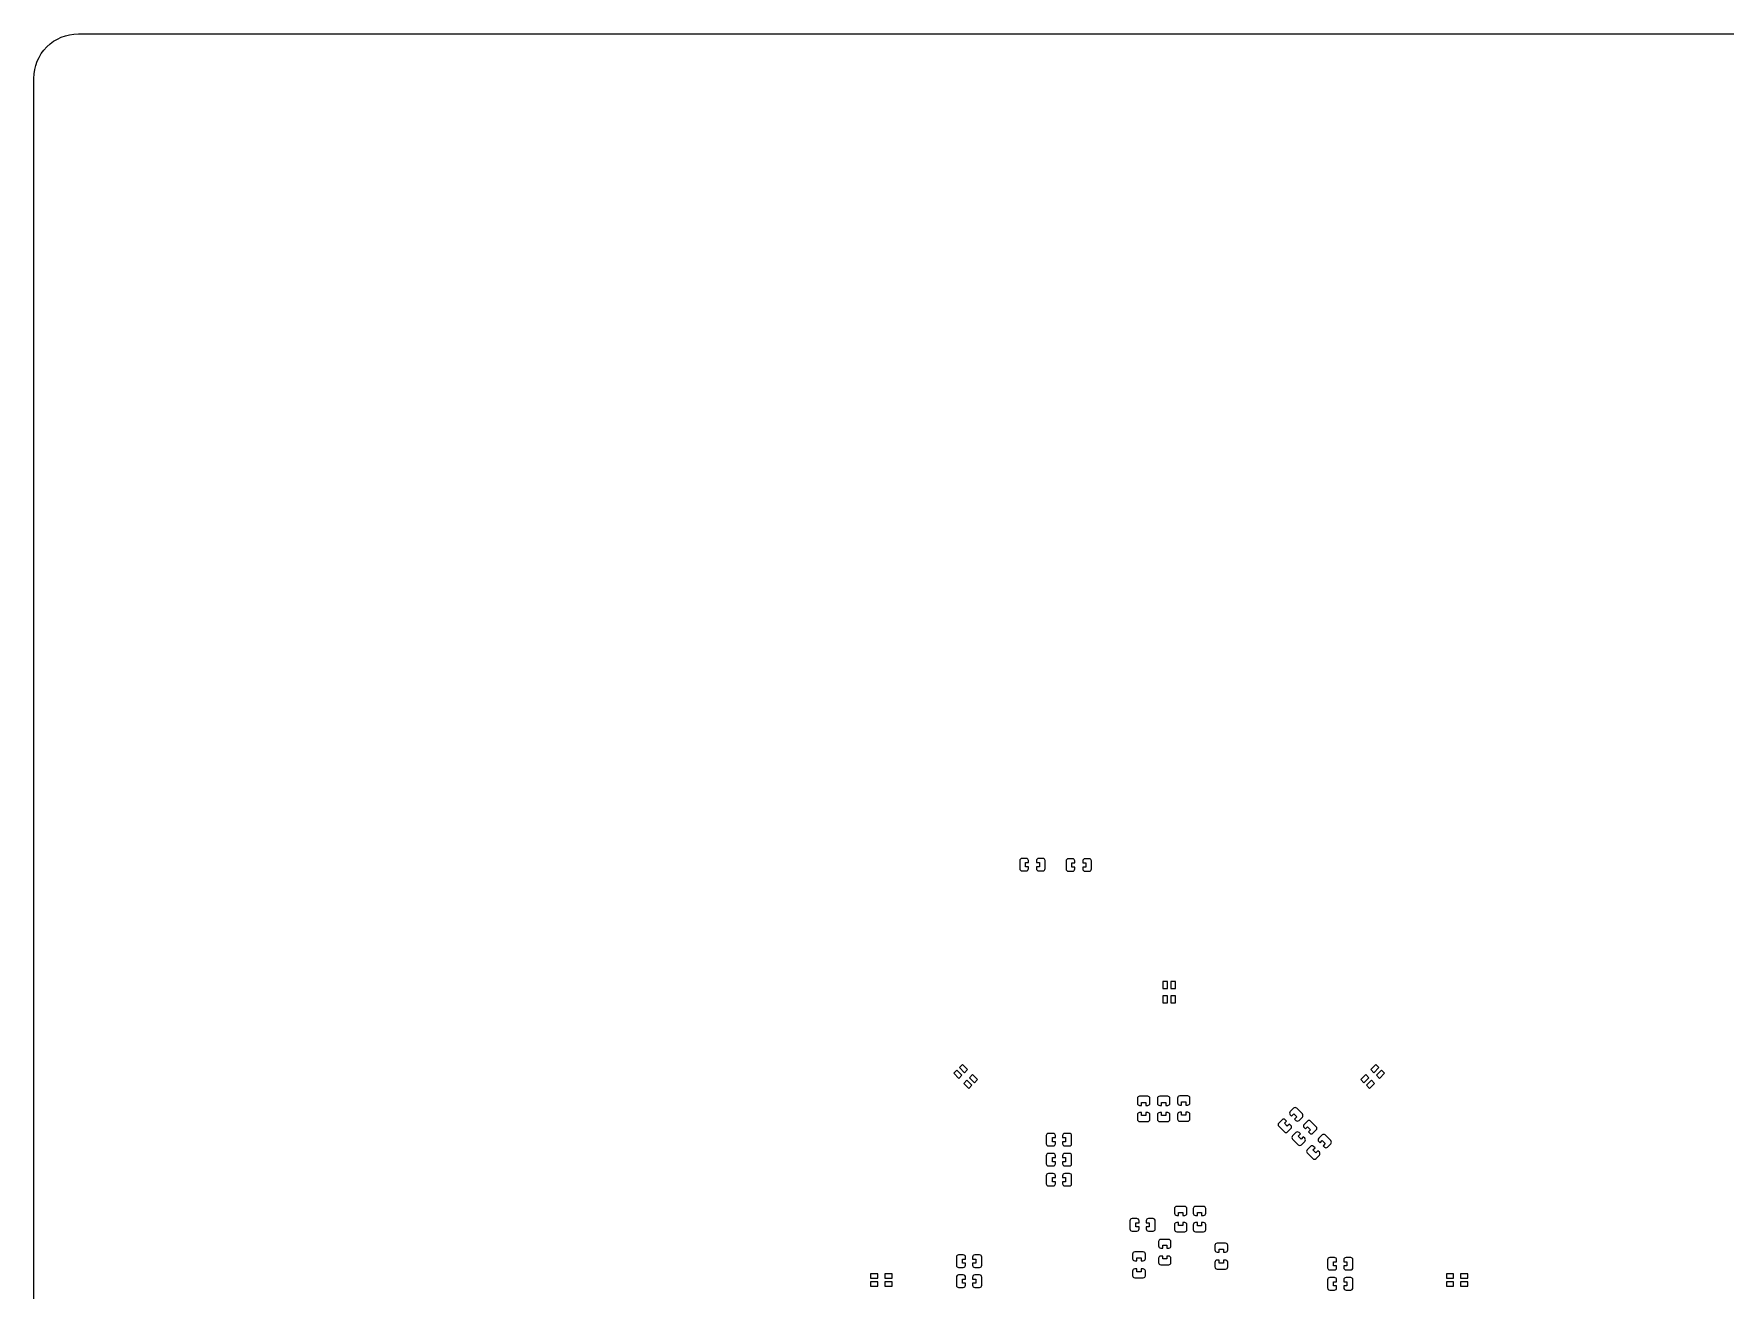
# Model space of a CAD drawing. Extents: x -190 to 190, y -140 to 140.
# Drawn here: x -190 to 0, y -1.1 to 140 of the extents above; entities that cross this region are included whole.
import ezdxf

# ---------------------------------------------------------------- set-up
doc = ezdxf.new("R2010")
doc.units = 0
doc.header["$MEASUREMENT"] = 0
doc.layers.get('0').update_dxf_attribs({"linetype": 'CONTINUOUS'})

msp = doc.modelspace()

# ---------------------------------------------------------------- linework, layer by layer
for points in [[(-189.999551, 135.000439, -0.414214), (-184.999531, 140.00043), (-184.999531, 140.00043), (185.000469, 140.00043), (185.000469, 140.00043, -0.414214), (190.000469, 135.000439), (190.000469, 135.000439), (190.000469, -134.999561), (190.000469, -134.999561, -0.414214), (185.000469, -139.99957), (185.000469, -139.99957), (-184.999531, -139.99957), (-184.999531, -139.99957, -0.414214), (-189.999551, -134.999561), (-189.999551, -134.999561), (-189.999551, 135.000439)], [(-78.266001, 47.137002, 0.39477), (-78.514004, 47.37), (-78.514004, 47.37), (-78.988999, 47.37), (-78.988999, 47.37, 0.414633), (-79.237998, 47.121001), (-79.237998, 47.121001), (-79.237998, 46.221001), (-79.237998, 46.221001, 0.414938), (-78.988999, 45.972002), (-78.988999, 45.972002), (-78.514004, 45.972002), (-78.514004, 45.972002, 0.413795), (-78.264995, 46.221001), (-78.264995, 46.221001), (-78.264995, 46.438003), (-78.264995, 46.438003), (-78.59, 46.438003), (-78.59, 46.438003), (-78.59, 46.903999), (-78.59, 46.903999), (-78.264995, 46.903999), (-78.264995, 46.903999), (-78.264995, 47.136001), (-78.264995, 47.136001), (-78.266001, 47.137002)], [(-76.390996, 47.121001, 0.414673), (-76.64, 47.37), (-76.64, 47.37), (-77.115, 47.37), (-77.115, 47.37, 0.413451), (-77.363999, 47.121001), (-77.363999, 47.121001), (-77.363999, 46.903999), (-77.363999, 46.903999), (-77.04, 46.903999), (-77.04, 46.903999), (-77.04, 46.438003), (-77.04, 46.438003), (-77.363999, 46.438003), (-77.363999, 46.438003), (-77.363999, 46.221001), (-77.363999, 46.221001, 0.413754), (-77.115, 45.972002), (-77.115, 45.972002), (-76.64, 45.972002), (-76.64, 45.972002, 0.414979), (-76.390996, 46.221001), (-76.390996, 46.221001), (-76.390996, 47.121001)], [(-73.063003, 47.102002, 0.394759), (-73.311001, 47.335), (-73.311001, 47.335), (-73.785996, 47.335), (-73.785996, 47.335, 0.414627), (-74.034995, 47.086001), (-74.034995, 47.086001), (-74.034995, 46.186001), (-74.034995, 46.186001, 0.414944), (-73.785996, 45.937002), (-73.785996, 45.937002), (-73.311001, 45.937002), (-73.311001, 45.937002, 0.413806), (-73.062002, 46.186001), (-73.062002, 46.186001), (-73.062002, 46.402998), (-73.062002, 46.402998), (-73.386997, 46.402998), (-73.386997, 46.402998), (-73.386997, 46.868999), (-73.386997, 46.868999), (-73.062002, 46.868999), (-73.062002, 46.868999), (-73.062002, 47.100996), (-73.062002, 47.100996), (-73.063003, 47.102002)], [(-71.188003, 47.086001, 0.41465), (-71.437002, 47.335), (-71.437002, 47.335), (-71.911997, 47.335), (-71.911997, 47.335, 0.413468), (-72.160996, 47.086001), (-72.160996, 47.086001), (-72.160996, 46.868999), (-72.160996, 46.868999), (-71.837002, 46.868999), (-71.837002, 46.868999), (-71.837002, 46.402998), (-71.837002, 46.402998), (-72.160996, 46.402998), (-72.160996, 46.402998), (-72.160996, 46.186001), (-72.160996, 46.186001, 0.413783), (-71.911997, 45.937002), (-71.911997, 45.937002), (-71.437002, 45.937002), (-71.437002, 45.937002, 0.414967), (-71.188003, 46.186001), (-71.188003, 46.186001), (-71.188003, 47.086001)], [(-64.625005, 20.405, 0.414678), (-64.873999, 20.654001), (-64.873999, 20.654001), (-65.773999, 20.654001), (-65.773999, 20.654001, 0.414632), (-66.022998, 20.405), (-66.022998, 20.405), (-66.022998, 19.88), (-66.022998, 19.88, 0.413749), (-65.773999, 19.631), (-65.773999, 19.631), (-65.557002, 19.631), (-65.557002, 19.631), (-65.557002, 19.972001), (-65.557002, 19.972001), (-65.091001, 19.972001), (-65.091001, 19.972001), (-65.091001, 19.631), (-65.091001, 19.631), (-64.873999, 19.631), (-64.873999, 19.631, 0.413795), (-64.625005, 19.88), (-64.625005, 19.88), (-64.625005, 20.405)], [(-62.375, 20.405, 0.414678), (-62.623999, 20.654001), (-62.623999, 20.654001), (-63.523999, 20.654001), (-63.523999, 20.654001, 0.414632), (-63.772998, 20.405), (-63.772998, 20.405), (-63.772998, 19.88), (-63.772998, 19.88, 0.413749), (-63.523999, 19.631), (-63.523999, 19.631), (-63.307002, 19.631), (-63.307002, 19.631), (-63.307002, 19.972001), (-63.307002, 19.972001), (-62.840996, 19.972001), (-62.840996, 19.972001), (-62.840996, 19.631), (-62.840996, 19.631), (-62.623999, 19.631), (-62.623999, 19.631, 0.413795), (-62.375, 19.88), (-62.375, 19.88), (-62.375, 20.405)], [(-60.123999, 20.443, 0.414678), (-60.373003, 20.692), (-60.373003, 20.692), (-61.273003, 20.692), (-61.273003, 20.692, 0.414632), (-61.522002, 20.443), (-61.522002, 20.443), (-61.522002, 19.918), (-61.522002, 19.918, 0.41375), (-61.273003, 19.669), (-61.273003, 19.669), (-61.056001, 19.669), (-61.056001, 19.669), (-61.056001, 20.01), (-61.056001, 20.01), (-60.59, 20.01), (-60.59, 20.01), (-60.59, 19.669), (-60.59, 19.669), (-60.373003, 19.669), (-60.373003, 19.669, 0.413796), (-60.123999, 19.918), (-60.123999, 19.918), (-60.123999, 20.443)], [(-48.135, 19.304, 0.411577), (-48.485, 19.305), (-48.485, 19.305), (-48.857998, 18.932), (-48.857998, 18.932, 0.41469), (-48.857998, 18.580001), (-48.857998, 18.580001), (-48.706001, 18.427999), (-48.706001, 18.427999), (-48.705, 18.427999), (-48.705, 18.427999), (-48.465, 18.667999), (-48.465, 18.667999), (-48.135, 18.338), (-48.135, 18.338), (-48.375, 18.098), (-48.375, 18.098), (-48.375, 18.097001), (-48.375, 18.097001), (-48.222002, 17.944), (-48.222002, 17.944, 0.414907), (-47.87, 17.944), (-47.87, 17.944), (-47.497998, 18.316001), (-47.497998, 18.316001, 0.413467), (-47.497998, 18.667), (-47.497998, 18.667), (-48.135, 19.304)], [(-64.625005, 18.581, 0.413503), (-64.873999, 18.828999), (-64.873999, 18.828999), (-65.091001, 18.828999), (-65.091001, 18.828999), (-65.091001, 18.488999), (-65.091001, 18.488999), (-65.557002, 18.488999), (-65.557002, 18.488999), (-65.557002, 18.828999), (-65.557002, 18.828999), (-65.773999, 18.828999), (-65.773999, 18.828999, 0.414633), (-66.022998, 18.580001), (-66.022998, 18.580001), (-66.022998, 18.055), (-66.022998, 18.055, 0.41375), (-65.773999, 17.805999), (-65.773999, 17.805999), (-64.873999, 17.805999), (-64.873999, 17.805999, 0.413796), (-64.625005, 18.055), (-64.625005, 18.055), (-64.625005, 18.581)], [(-62.375, 18.581, 0.413503), (-62.623999, 18.828999), (-62.623999, 18.828999), (-62.840996, 18.828999), (-62.840996, 18.828999), (-62.840996, 18.488999), (-62.840996, 18.488999), (-63.307002, 18.488999), (-63.307002, 18.488999), (-63.307002, 18.828999), (-63.307002, 18.828999), (-63.523999, 18.828999), (-63.523999, 18.828999, 0.414633), (-63.772998, 18.580001), (-63.772998, 18.580001), (-63.772998, 18.055), (-63.772998, 18.055, 0.41375), (-63.523999, 17.805999), (-63.523999, 17.805999), (-62.623999, 17.805999), (-62.623999, 17.805999, 0.413796), (-62.375, 18.055), (-62.375, 18.055), (-62.375, 18.581)], [(-60.123999, 18.618999, 0.413505), (-60.373003, 18.867), (-60.373003, 18.867), (-60.59, 18.867), (-60.59, 18.867), (-60.59, 18.527), (-60.59, 18.527), (-61.056001, 18.527), (-61.056001, 18.527), (-61.056001, 18.867), (-61.056001, 18.867), (-61.273003, 18.867), (-61.273003, 18.867, 0.414635), (-61.522002, 18.618), (-61.522002, 18.618), (-61.522002, 18.092999), (-61.522002, 18.092999, 0.41375), (-61.273003, 17.844), (-61.273003, 17.844), (-60.373003, 17.844), (-60.373003, 17.844, 0.413796), (-60.123999, 18.092999), (-60.123999, 18.092999), (-60.123999, 18.618999)], [(-49.426997, 18.014999, 0.411584), (-49.777002, 18.014), (-49.777002, 18.014), (-50.148999, 17.642001), (-50.148999, 17.642001, 0.414684), (-50.148999, 17.29), (-50.148999, 17.29), (-49.513003, 16.654), (-49.513003, 16.654, 0.414907), (-49.160996, 16.654), (-49.160996, 16.654), (-48.788999, 17.026), (-48.788999, 17.026, 0.413477), (-48.788999, 17.377001), (-48.788999, 17.377001), (-48.942998, 17.531), (-48.942998, 17.531), (-49.185, 17.288999), (-49.185, 17.288999), (-49.515, 17.619), (-49.515, 17.619), (-49.272998, 17.861), (-49.272998, 17.861), (-49.426997, 18.014999)], [(-46.58, 17.859, 0.411576), (-46.93, 17.859999), (-46.93, 17.859999), (-47.302998, 17.487001), (-47.302998, 17.487001, 0.41466), (-47.302998, 17.135), (-47.302998, 17.135), (-47.151001, 16.983), (-47.151001, 16.983), (-47.15, 16.983), (-47.15, 16.983), (-46.91, 17.223), (-46.91, 17.223), (-46.58, 16.892999), (-46.58, 16.892999), (-46.82, 16.652999), (-46.82, 16.652999), (-46.82, 16.652), (-46.82, 16.652), (-46.666997, 16.499), (-46.666997, 16.499, 0.414905), (-46.315, 16.499), (-46.315, 16.499), (-45.942998, 16.871), (-45.942998, 16.871, 0.413477), (-45.942998, 17.222001), (-45.942998, 17.222001), (-46.58, 17.859)], [(-75.237998, 16.229, 0.414672), (-75.487002, 16.478), (-75.487002, 16.478), (-76.012002, 16.478), (-76.012002, 16.478, 0.413454), (-76.261001, 16.229), (-76.261001, 16.229), (-76.261001, 15.328999), (-76.261001, 15.328999, 0.413754), (-76.012002, 15.08), (-76.012002, 15.08), (-75.485996, 15.08), (-75.485996, 15.08, 0.413789), (-75.237998, 15.328999), (-75.237998, 15.328999), (-75.237998, 15.546), (-75.237998, 15.546), (-75.577998, 15.546), (-75.577998, 15.546), (-75.577998, 16.012), (-75.577998, 16.012), (-75.237998, 16.012), (-75.237998, 16.012), (-75.237998, 16.229)], [(-73.412998, 16.229, 0.414672), (-73.661997, 16.478), (-73.661997, 16.478), (-74.187002, 16.478), (-74.187002, 16.478, 0.413448), (-74.436001, 16.229), (-74.436001, 16.229), (-74.436001, 16.012), (-74.436001, 16.012), (-74.095005, 16.012), (-74.095005, 16.012), (-74.095005, 15.546), (-74.095005, 15.546), (-74.436001, 15.546), (-74.436001, 15.546), (-74.436001, 15.328999), (-74.436001, 15.328999, 0.413749), (-74.187002, 15.08), (-74.187002, 15.08), (-73.661997, 15.08), (-73.661997, 15.08, 0.414973), (-73.412998, 15.328999), (-73.412998, 15.328999), (-73.412998, 16.229)], [(-47.871997, 16.57, 0.411587), (-48.222002, 16.569), (-48.222002, 16.569), (-48.594004, 16.197), (-48.594004, 16.197, 0.41465), (-48.594004, 15.845001), (-48.594004, 15.845001), (-47.958003, 15.208999), (-47.958003, 15.208999, 0.414897), (-47.606001, 15.208999), (-47.606001, 15.208999), (-47.233999, 15.581), (-47.233999, 15.581, 0.413476), (-47.233999, 15.932), (-47.233999, 15.932), (-47.387998, 16.085999), (-47.387998, 16.085999), (-47.63, 15.844), (-47.63, 15.844), (-47.96, 16.174), (-47.96, 16.174), (-47.717998, 16.416), (-47.717998, 16.416), (-47.871997, 16.57)], [(-44.935, 16.303999, 0.411574), (-45.285, 16.305), (-45.285, 16.305), (-45.657998, 15.932), (-45.657998, 15.932, 0.414659), (-45.657998, 15.58), (-45.657998, 15.58), (-45.506001, 15.428), (-45.506001, 15.428), (-45.505, 15.428), (-45.505, 15.428), (-45.265, 15.667999), (-45.265, 15.667999), (-44.935, 15.338), (-44.935, 15.338), (-45.175, 15.098), (-45.175, 15.098), (-45.175, 15.097), (-45.175, 15.097), (-45.022002, 14.944), (-45.022002, 14.944, 0.414911), (-44.67, 14.944), (-44.67, 14.944), (-44.298003, 15.316), (-44.298003, 15.316, 0.413493), (-44.298003, 15.667001), (-44.298003, 15.667001), (-44.935, 16.303999)], [(-75.237998, 13.979, 0.414671), (-75.487002, 14.228), (-75.487002, 14.228), (-76.012002, 14.228), (-76.012002, 14.228, 0.413452), (-76.261001, 13.979), (-76.261001, 13.979), (-76.261001, 13.079), (-76.261001, 13.079, 0.413754), (-76.012002, 12.83), (-76.012002, 12.83), (-75.485996, 12.83), (-75.485996, 12.83, 0.413792), (-75.237998, 13.079), (-75.237998, 13.079), (-75.237998, 13.296), (-75.237998, 13.296), (-75.577998, 13.296), (-75.577998, 13.296), (-75.577998, 13.762), (-75.577998, 13.762), (-75.237998, 13.762), (-75.237998, 13.762), (-75.237998, 13.979)], [(-73.412998, 13.979, 0.414669), (-73.661997, 14.228), (-73.661997, 14.228), (-74.187002, 14.228), (-74.187002, 14.228, 0.413447), (-74.436001, 13.979), (-74.436001, 13.979), (-74.436001, 13.762), (-74.436001, 13.762), (-74.095005, 13.762), (-74.095005, 13.762), (-74.095005, 13.296), (-74.095005, 13.296), (-74.436001, 13.296), (-74.436001, 13.296), (-74.436001, 13.079), (-74.436001, 13.079, 0.413749), (-74.187002, 12.83), (-74.187002, 12.83), (-73.661997, 12.83), (-73.661997, 12.83, 0.414977), (-73.412998, 13.079), (-73.412998, 13.079), (-73.412998, 13.979)], [(-46.227002, 15.015, 0.411571), (-46.576997, 15.014), (-46.576997, 15.014), (-46.948999, 14.642001), (-46.948999, 14.642001, 0.41466), (-46.948999, 14.29), (-46.948999, 14.29), (-46.312998, 13.654), (-46.312998, 13.654, 0.414903), (-45.961001, 13.654), (-45.961001, 13.654), (-45.588999, 14.026), (-45.588999, 14.026, 0.413484), (-45.588999, 14.377), (-45.588999, 14.377), (-45.742998, 14.531), (-45.742998, 14.531), (-45.985, 14.289), (-45.985, 14.289), (-46.315, 14.619), (-46.315, 14.619), (-46.073003, 14.861), (-46.073003, 14.861), (-46.227002, 15.015)], [(-75.237998, 11.729, 0.414671), (-75.487002, 11.978), (-75.487002, 11.978), (-76.012002, 11.978), (-76.012002, 11.978, 0.413449), (-76.261001, 11.729), (-76.261001, 11.729), (-76.261001, 10.829), (-76.261001, 10.829, 0.413759), (-76.012002, 10.58), (-76.012002, 10.58), (-75.485996, 10.58), (-75.485996, 10.58, 0.413794), (-75.237998, 10.829), (-75.237998, 10.829), (-75.237998, 11.046), (-75.237998, 11.046), (-75.577998, 11.046), (-75.577998, 11.046), (-75.577998, 11.512), (-75.577998, 11.512), (-75.237998, 11.512), (-75.237998, 11.512), (-75.237998, 11.729)], [(-73.412998, 11.729, 0.414671), (-73.661997, 11.978), (-73.661997, 11.978), (-74.187002, 11.978), (-74.187002, 11.978, 0.413444), (-74.436001, 11.729), (-74.436001, 11.729), (-74.436001, 11.512), (-74.436001, 11.512), (-74.095005, 11.512), (-74.095005, 11.512), (-74.095005, 11.046), (-74.095005, 11.046), (-74.436001, 11.046), (-74.436001, 11.046), (-74.436001, 10.829), (-74.436001, 10.829, 0.413753), (-74.187002, 10.58), (-74.187002, 10.58), (-73.661997, 10.58), (-73.661997, 10.58, 0.414976), (-73.412998, 10.829), (-73.412998, 10.829), (-73.412998, 11.729)], [(-60.462998, 8.035001, 0.414672), (-60.711997, 8.284), (-60.711997, 8.284), (-61.611997, 8.284), (-61.611997, 8.284, 0.414637), (-61.861001, 8.035001), (-61.861001, 8.035001), (-61.861001, 7.51), (-61.861001, 7.51, 0.413752), (-61.611997, 7.261), (-61.611997, 7.261), (-61.395, 7.261), (-61.395, 7.261), (-61.395, 7.602), (-61.395, 7.602), (-60.928999, 7.602), (-60.928999, 7.602), (-60.928999, 7.261), (-60.928999, 7.261), (-60.711997, 7.261), (-60.711997, 7.261, 0.413787), (-60.462998, 7.51), (-60.462998, 7.51), (-60.462998, 8.035001)], [(-58.351001, 8.034, 0.41467), (-58.6, 8.283), (-58.6, 8.283), (-59.5, 8.283), (-59.5, 8.283, 0.41463), (-59.748999, 8.034), (-59.748999, 8.034), (-59.748999, 7.509), (-59.748999, 7.509, 0.413755), (-59.5, 7.26), (-59.5, 7.26), (-59.282998, 7.26), (-59.282998, 7.26), (-59.282998, 7.601), (-59.282998, 7.601), (-58.816997, 7.601), (-58.816997, 7.601), (-58.816997, 7.26), (-58.816997, 7.26), (-58.6, 7.26), (-58.6, 7.26, 0.413795), (-58.351001, 7.509), (-58.351001, 7.509), (-58.351001, 8.034)], [(-65.845996, 6.658, 0.414677), (-66.095, 6.907), (-66.095, 6.907), (-66.62, 6.907), (-66.62, 6.907, 0.413442), (-66.868999, 6.658), (-66.868999, 6.658), (-66.868999, 5.758), (-66.868999, 5.758, 0.413742), (-66.62, 5.509), (-66.62, 5.509), (-66.093994, 5.509), (-66.093994, 5.509, 0.413795), (-65.845996, 5.758), (-65.845996, 5.758), (-65.845996, 5.975), (-65.845996, 5.975), (-66.186001, 5.975), (-66.186001, 5.975), (-66.186001, 6.441), (-66.186001, 6.441), (-65.845996, 6.441), (-65.845996, 6.441), (-65.845996, 6.658)], [(-64.021001, 6.658, 0.41466), (-64.269995, 6.907), (-64.269995, 6.907), (-64.795, 6.907), (-64.795, 6.907, 0.413461), (-65.043999, 6.658), (-65.043999, 6.658), (-65.043999, 6.441), (-65.043999, 6.441), (-64.703003, 6.441), (-64.703003, 6.441), (-64.703003, 5.975), (-64.703003, 5.975), (-65.043999, 5.975), (-65.043999, 5.975), (-65.043999, 5.758), (-65.043999, 5.758, 0.413761), (-64.795, 5.509), (-64.795, 5.509), (-64.269995, 5.509), (-64.269995, 5.509, 0.414963), (-64.021001, 5.758), (-64.021001, 5.758), (-64.021001, 6.658)], [(-60.462998, 6.211, 0.413496), (-60.711997, 6.459), (-60.711997, 6.459), (-60.928999, 6.459), (-60.928999, 6.459), (-60.928999, 6.119), (-60.928999, 6.119), (-61.395, 6.119), (-61.395, 6.119), (-61.395, 6.459), (-61.395, 6.459), (-61.611997, 6.459), (-61.611997, 6.459, 0.414639), (-61.861001, 6.21), (-61.861001, 6.21), (-61.861001, 5.685), (-61.861001, 5.685, 0.413754), (-61.611997, 5.436), (-61.611997, 5.436), (-60.711997, 5.436), (-60.711997, 5.436, 0.413788), (-60.462998, 5.685), (-60.462998, 5.685), (-60.462998, 6.211)], [(-58.351001, 6.21, 0.413493), (-58.6, 6.458), (-58.6, 6.458), (-58.816997, 6.458), (-58.816997, 6.458), (-58.816997, 6.118), (-58.816997, 6.118), (-59.282998, 6.118), (-59.282998, 6.118), (-59.282998, 6.458), (-59.282998, 6.458), (-59.5, 6.458), (-59.5, 6.458, 0.41463), (-59.748999, 6.209), (-59.748999, 6.209), (-59.748999, 5.684), (-59.748999, 5.684, 0.413759), (-59.5, 5.435), (-59.5, 5.435), (-58.6, 5.435), (-58.6, 5.435, 0.413799), (-58.351001, 5.684), (-58.351001, 5.684), (-58.351001, 6.21)], [(-62.256001, 4.324, 0.414689), (-62.505, 4.573), (-62.505, 4.573), (-63.405, 4.573), (-63.405, 4.573, 0.414635), (-63.653999, 4.324), (-63.653999, 4.324), (-63.653999, 3.849), (-63.653999, 3.849, 0.41374), (-63.405, 3.6), (-63.405, 3.6), (-63.188003, 3.6), (-63.188003, 3.6), (-63.188003, 3.925), (-63.188003, 3.925), (-62.721997, 3.925), (-62.721997, 3.925), (-62.721997, 3.6), (-62.721997, 3.6), (-62.49, 3.6), (-62.49, 3.6), (-62.488999, 3.601), (-62.488999, 3.601, 0.395061), (-62.256001, 3.849), (-62.256001, 3.849), (-62.256001, 4.324)], [(-55.88, 3.896, 0.413496), (-56.128999, 4.145), (-56.128999, 4.145), (-57.08, 4.145), (-57.08, 4.145, 0.414632), (-57.328999, 3.896), (-57.328999, 3.896), (-57.328999, 3.396), (-57.328999, 3.396, 0.414924), (-57.08, 3.147), (-57.08, 3.147), (-56.846001, 3.147), (-56.846001, 3.147), (-56.846001, 3.479), (-56.846001, 3.479), (-56.361997, 3.479), (-56.361997, 3.479), (-56.361997, 3.147), (-56.361997, 3.147), (-56.128999, 3.147), (-56.128999, 3.147, 0.413791), (-55.88, 3.396), (-55.88, 3.396), (-55.88, 3.896)], [(-85.337998, 2.579, 0.414682), (-85.587002, 2.828), (-85.587002, 2.828), (-86.112002, 2.828), (-86.112002, 2.828, 0.413453), (-86.360996, 2.579), (-86.360996, 2.579), (-86.360996, 1.679), (-86.360996, 1.679, 0.413746), (-86.112002, 1.43), (-86.112002, 1.43), (-85.585996, 1.43), (-85.585996, 1.43, 0.413792), (-85.337998, 1.679), (-85.337998, 1.679), (-85.337998, 1.896), (-85.337998, 1.896), (-85.677998, 1.896), (-85.677998, 1.896), (-85.677998, 2.362), (-85.677998, 2.362), (-85.337998, 2.362), (-85.337998, 2.362), (-85.337998, 2.579)], [(-83.512998, 2.579, 0.414671), (-83.762002, 2.828), (-83.762002, 2.828), (-84.287002, 2.828), (-84.287002, 2.828, 0.413464), (-84.536006, 2.579), (-84.536006, 2.579), (-84.536006, 2.362), (-84.536006, 2.362), (-84.195, 2.362), (-84.195, 2.362), (-84.195, 1.896), (-84.195, 1.896), (-84.536006, 1.896), (-84.536006, 1.896), (-84.536006, 1.679), (-84.536006, 1.679, 0.413757), (-84.287002, 1.43), (-84.287002, 1.43), (-83.762002, 1.43), (-83.762002, 1.43, 0.414966), (-83.512998, 1.679), (-83.512998, 1.679), (-83.512998, 2.579)], [(-65.128999, 2.917, 0.413503), (-65.378003, 3.166), (-65.378003, 3.166), (-66.329004, 3.166), (-66.329004, 3.166, 0.414618), (-66.578003, 2.917), (-66.578003, 2.917), (-66.578003, 2.417), (-66.578003, 2.417, 0.414911), (-66.329004, 2.168), (-66.329004, 2.168), (-66.095, 2.168), (-66.095, 2.168), (-66.095, 2.5), (-66.095, 2.5), (-65.610996, 2.5), (-65.610996, 2.5), (-65.610996, 2.168), (-65.610996, 2.168), (-65.378003, 2.168), (-65.378003, 2.168, 0.413791), (-65.128999, 2.417), (-65.128999, 2.417), (-65.128999, 2.917)], [(-62.256001, 2.45, 0.413505), (-62.505, 2.699), (-62.505, 2.699), (-62.721997, 2.699), (-62.721997, 2.699), (-62.721997, 2.375), (-62.721997, 2.375), (-63.188003, 2.375), (-63.188003, 2.375), (-63.188003, 2.699), (-63.188003, 2.699), (-63.405, 2.699), (-63.405, 2.699, 0.413452), (-63.653999, 2.45), (-63.653999, 2.45), (-63.653999, 1.975), (-63.653999, 1.975, 0.414925), (-63.405, 1.726), (-63.405, 1.726), (-62.505, 1.726), (-62.505, 1.726, 0.414978), (-62.256001, 1.975), (-62.256001, 1.975), (-62.256001, 2.45)], [(-55.881997, 2.024, 0.380859), (-56.128999, 2.245), (-56.128999, 2.245), (-56.363999, 2.245), (-56.363999, 2.245), (-56.363999, 1.913), (-56.363999, 1.913), (-56.848003, 1.913), (-56.848003, 1.913), (-56.848003, 2.245), (-56.848003, 2.245), (-57.08, 2.245), (-57.08, 2.245, 0.41463), (-57.328999, 1.996), (-57.328999, 1.996), (-57.328999, 1.496), (-57.328999, 1.496, 0.414927), (-57.08, 1.247), (-57.08, 1.247), (-56.128999, 1.247), (-56.128999, 1.247, 0.39507), (-55.881001, 1.48), (-55.881001, 1.48), (-55.881001, 2.023), (-55.881001, 2.023), (-55.881997, 2.024)], [(-43.645, 2.289, 0.414672), (-43.893999, 2.538), (-43.893999, 2.538), (-44.418999, 2.538), (-44.418999, 2.538, 0.413465), (-44.667998, 2.289), (-44.667998, 2.289), (-44.667998, 1.389), (-44.667998, 1.389, 0.413756), (-44.418999, 1.14), (-44.418999, 1.14), (-43.892998, 1.14), (-43.892998, 1.14, 0.413785), (-43.645, 1.389), (-43.645, 1.389), (-43.645, 1.606), (-43.645, 1.606), (-43.985, 1.606), (-43.985, 1.606), (-43.985, 2.072), (-43.985, 2.072), (-43.645, 2.072), (-43.645, 2.072), (-43.645, 2.289)], [(-41.82, 2.289, 0.414678), (-42.068999, 2.538), (-42.068999, 2.538), (-42.593999, 2.538), (-42.593999, 2.538, 0.41346), (-42.842998, 2.289), (-42.842998, 2.289), (-42.842998, 2.072), (-42.842998, 2.072), (-42.502002, 2.072), (-42.502002, 2.072), (-42.502002, 1.606), (-42.502002, 1.606), (-42.842998, 1.606), (-42.842998, 1.606), (-42.842998, 1.389), (-42.842998, 1.389, 0.41375), (-42.593999, 1.14), (-42.593999, 1.14), (-42.068999, 1.14), (-42.068999, 1.14, 0.41497), (-41.82, 1.389), (-41.82, 1.389), (-41.82, 2.289)], [(-85.337998, 0.329, 0.414686), (-85.587002, 0.578), (-85.587002, 0.578), (-86.112002, 0.578), (-86.112002, 0.578, 0.413456), (-86.360996, 0.329), (-86.360996, 0.329), (-86.360996, -0.571), (-86.360996, -0.571, 0.413743), (-86.112002, -0.82), (-86.112002, -0.82), (-85.585996, -0.82), (-85.585996, -0.82, 0.413789), (-85.337998, -0.571), (-85.337998, -0.571), (-85.337998, -0.354), (-85.337998, -0.354), (-85.677998, -0.354), (-85.677998, -0.354), (-85.677998, 0.112), (-85.677998, 0.112), (-85.337998, 0.112), (-85.337998, 0.112), (-85.337998, 0.329)], [(-83.512998, 0.329, 0.414674), (-83.762002, 0.578), (-83.762002, 0.578), (-84.287002, 0.578), (-84.287002, 0.578, 0.413467), (-84.536006, 0.329), (-84.536006, 0.329), (-84.536006, 0.112), (-84.536006, 0.112), (-84.195, 0.112), (-84.195, 0.112), (-84.195, -0.354), (-84.195, -0.354), (-84.536006, -0.354), (-84.536006, -0.354), (-84.536006, -0.571), (-84.536006, -0.571, 0.413754), (-84.287002, -0.82), (-84.287002, -0.82), (-83.762002, -0.82), (-83.762002, -0.82, 0.414962), (-83.512998, -0.571), (-83.512998, -0.571), (-83.512998, 0.329)], [(-65.131001, 1.045, 0.380865), (-65.378003, 1.266), (-65.378003, 1.266), (-65.613003, 1.266), (-65.613003, 1.266), (-65.613003, 0.934), (-65.613003, 0.934), (-66.096997, 0.934), (-66.096997, 0.934), (-66.096997, 1.266), (-66.096997, 1.266), (-66.329004, 1.266), (-66.329004, 1.266, 0.41462), (-66.578003, 1.017), (-66.578003, 1.017), (-66.578003, 0.517), (-66.578003, 0.517, 0.414909), (-66.329004, 0.268), (-66.329004, 0.268), (-65.378003, 0.268), (-65.378003, 0.268, 0.395069), (-65.130005, 0.501), (-65.130005, 0.501), (-65.130005, 1.044), (-65.130005, 1.044), (-65.131001, 1.045)], [(-43.645, 0.039, 0.414671), (-43.893999, 0.288), (-43.893999, 0.288), (-44.418999, 0.288), (-44.418999, 0.288, 0.413464), (-44.667998, 0.039), (-44.667998, 0.039), (-44.667998, -0.861), (-44.667998, -0.861, 0.413757), (-44.418999, -1.11), (-44.418999, -1.11), (-43.892998, -1.11), (-43.892998, -1.11, 0.413786), (-43.645, -0.861), (-43.645, -0.861), (-43.645, -0.644), (-43.645, -0.644), (-43.985, -0.644), (-43.985, -0.644), (-43.985, -0.178), (-43.985, -0.178), (-43.645, -0.178), (-43.645, -0.178), (-43.645, 0.039)], [(-41.82, 0.039, 0.414677), (-42.068999, 0.288), (-42.068999, 0.288), (-42.593999, 0.288), (-42.593999, 0.288, 0.413459), (-42.842998, 0.039), (-42.842998, 0.039), (-42.842998, -0.178), (-42.842998, -0.178), (-42.502002, -0.178), (-42.502002, -0.178), (-42.502002, -0.644), (-42.502002, -0.644), (-42.842998, -0.644), (-42.842998, -0.644), (-42.842998, -0.861), (-42.842998, -0.861, 0.413752), (-42.593999, -1.11), (-42.593999, -1.11), (-42.068999, -1.11), (-42.068999, -1.11, 0.414971), (-41.82, -0.861), (-41.82, -0.861), (-41.82, 0.039)]]:
    msp.add_lwpolyline(points, format="xyb")
for points in [[(-62.659004, 33.550002), (-63.158994, 33.550002), (-63.158994, 33.550002), (-63.158994, 32.75), (-63.158994, 32.75), (-62.659004, 32.75), (-62.659004, 32.75), (-62.659004, 33.550002)], [(-61.758999, 33.550002), (-62.258999, 33.550002), (-62.258999, 33.550002), (-62.258999, 32.75), (-62.258999, 32.75), (-61.758999, 32.75), (-61.758999, 32.75), (-61.758999, 33.550002)], [(-62.659004, 31.95), (-63.158994, 31.95), (-63.158994, 31.95), (-63.158994, 31.15), (-63.158994, 31.15), (-62.659004, 31.15), (-62.659004, 31.15), (-62.659004, 31.95)], [(-61.758999, 31.95), (-62.258999, 31.95), (-62.258999, 31.95), (-62.258999, 31.15), (-62.258999, 31.15), (-61.758999, 31.15), (-61.758999, 31.15), (-61.758999, 31.95)], [(-86.312998, 23.585999), (-86.667002, 23.233), (-86.667002, 23.233), (-86.101006, 22.667), (-86.101006, 22.667), (-85.747998, 23.020999), (-85.747998, 23.020999), (-86.312998, 23.585999)], [(-85.677002, 24.223), (-86.030996, 23.869001), (-86.030996, 23.869001), (-85.465, 23.304001), (-85.465, 23.304001), (-85.110996, 23.657), (-85.110996, 23.657), (-85.677002, 24.223)], [(-84.545996, 23.090999), (-84.899004, 22.738), (-84.899004, 22.738), (-84.334004, 22.172), (-84.334004, 22.172), (-83.98, 22.525999), (-83.98, 22.525999), (-84.545996, 23.090999)], [(-40.372, 23.090999), (-40.938, 22.525), (-40.938, 22.525), (-40.585, 22.171001), (-40.585, 22.171001), (-40.018999, 22.737), (-40.018999, 22.737), (-40.372, 23.090999)], [(-39.241001, 24.222), (-39.807, 23.655999), (-39.807, 23.655999), (-39.453, 23.303), (-39.453, 23.303), (-38.888, 23.868), (-38.888, 23.868), (-39.241001, 24.222)], [(-38.605, 23.585), (-39.17, 23.02), (-39.17, 23.02), (-38.817, 22.666001), (-38.817, 22.666001), (-38.251001, 23.232), (-38.251001, 23.232), (-38.605, 23.585)], [(-85.181992, 22.455), (-85.536006, 22.101001), (-85.536006, 22.101001), (-84.97, 21.536001), (-84.97, 21.536001), (-84.615996, 21.888999), (-84.615996, 21.888999), (-85.181992, 22.455)], [(-39.735999, 22.453999), (-40.302002, 21.887998), (-40.302002, 21.887998), (-39.948, 21.535), (-39.948, 21.535), (-39.382, 22.101001), (-39.382, 22.101001), (-39.735999, 22.453999)], [(-95.193994, 0.715), (-95.994004, 0.715), (-95.994004, 0.715), (-95.994004, 0.215), (-95.994004, 0.215), (-95.193994, 0.215), (-95.193994, 0.215), (-95.193994, 0.715)], [(-93.594004, 0.715), (-94.393994, 0.715), (-94.393994, 0.715), (-94.393994, 0.215), (-94.393994, 0.215), (-93.594004, 0.215), (-93.594004, 0.215), (-93.594004, 0.715)], [(-30.523, 0.715), (-31.323, 0.715), (-31.323, 0.715), (-31.323, 0.215), (-31.323, 0.215), (-30.523, 0.215), (-30.523, 0.215), (-30.523, 0.715)], [(-28.923, 0.715), (-29.723, 0.715), (-29.723, 0.715), (-29.723, 0.215), (-29.723, 0.215), (-28.923, 0.215), (-28.923, 0.215), (-28.923, 0.715)], [(-95.193994, -0.185), (-95.994004, -0.185), (-95.994004, -0.185), (-95.994004, -0.685), (-95.994004, -0.685), (-95.193994, -0.685), (-95.193994, -0.685), (-95.193994, -0.185)], [(-93.594004, -0.185), (-94.393994, -0.185), (-94.393994, -0.185), (-94.393994, -0.685), (-94.393994, -0.685), (-93.594004, -0.685), (-93.594004, -0.685), (-93.594004, -0.185)], [(-30.523, -0.185), (-31.323, -0.185), (-31.323, -0.185), (-31.323, -0.685), (-31.323, -0.685), (-30.523, -0.685), (-30.523, -0.685), (-30.523, -0.185)], [(-28.923, -0.185), (-29.723, -0.185), (-29.723, -0.185), (-29.723, -0.685), (-29.723, -0.685), (-28.923, -0.685), (-28.923, -0.685), (-28.923, -0.185)]]:
    msp.add_lwpolyline(points)

doc.saveas('drawing.dxf')
